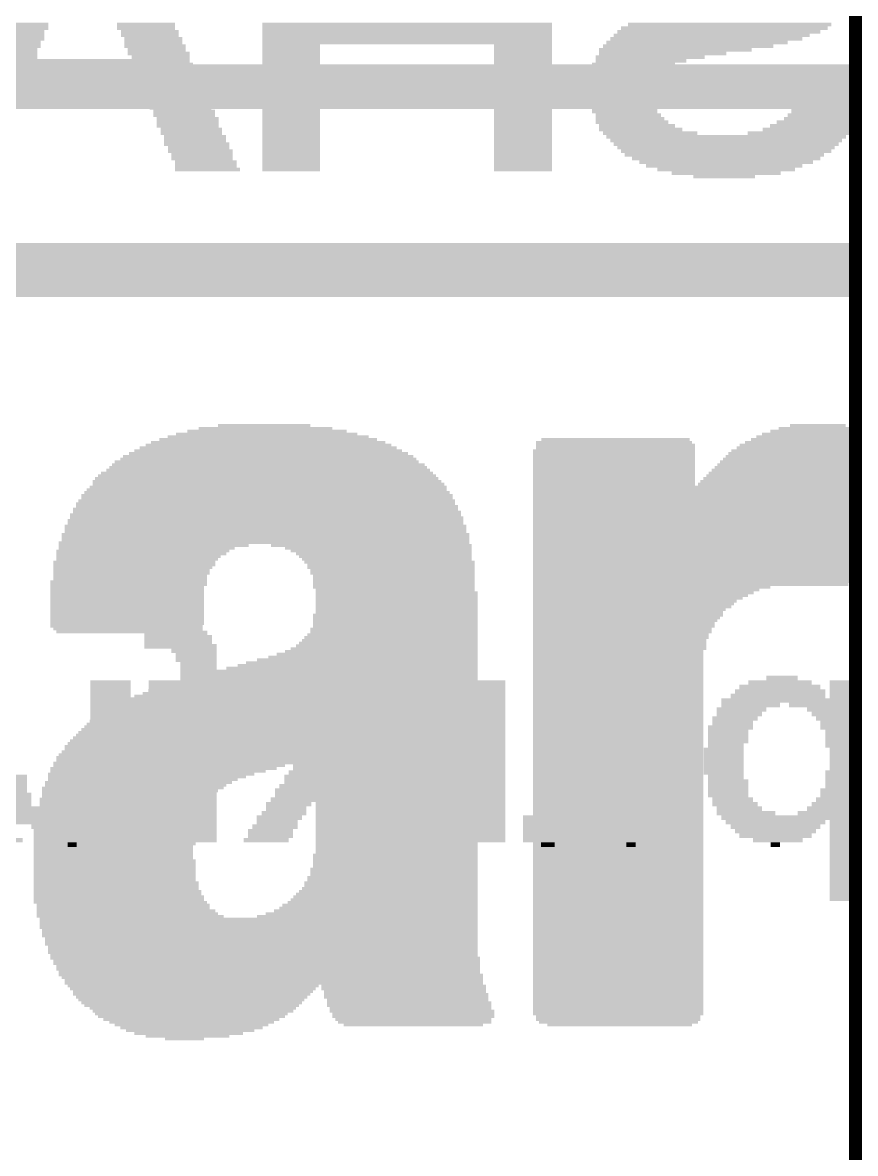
# Model space of a CAD drawing. Extents: x -0.75 to 3.47, y -1.8 to 2.11.
# Drawn here: x 1.8757 to 2.0453, y 1.2052 to 1.4356 of the extents above; entities that cross this region are included whole.
import ezdxf

# ---------------------------------------------------------------- set-up
doc = ezdxf.new("R2010")
doc.units = 0
doc.header["$MEASUREMENT"] = 0
doc.layers.get('0').update_dxf_attribs({"linetype": 'CONTINUOUS'})
for name, color, linetype in [('1', 22, 'CONTINUOUS'), ('21', 32, 'CONTINUOUS'), ('22', 2, 'CONTINUOUS')]:
    doc.layers.add(name, color=color, linetype=linetype)

# ---------------------------------------------------------------- blocks, each defined once
blk = doc.blocks.new('RECT')
blk.add_solid([(-0.5, -0.5), (0.5, -0.5), (-0.5, 0.5), (0.5, 0.5)])

msp = doc.modelspace()

# ---------------------------------------------------------------- linework, layer by layer
at = {"layer": '1', "const_width": 0.012}
msp.add_lwpolyline([(2.05, 0.73), (2.05, 1.6)], dxfattribs=at)

# ---------------------------------------------------------------- block references
at = {"layer": '21'}
for p, xscale, yscale in [((1.749006, 1.426261), 0.9011, 0.00057), ((1.748756, 1.426831), 0.8994, 0.00057), ((1.748756, 1.424561), 0.904, 0.00057), ((1.749006, 1.423991), 0.9045, 0.00057), ((1.748756, 1.425691), 0.9028, 0.00057), ((1.749056, 1.425126), 0.9034, 0.00056), ((1.748706, 1.423421), 0.9051, 0.00057), ((1.748706, 1.422851), 0.9051, 0.00057), ((1.748706, 1.422286), 0.9051, 0.00056), ((1.748706, 1.421721), 0.9051, 0.00057), ((1.748706, 1.421151), 0.9051, 0.00057), ((1.748706, 1.420581), 0.9051, 0.00057), ((1.748706, 1.420011), 0.9051, 0.00057), ((1.748706, 1.419441), 0.9051, 0.00057), ((1.748706, 1.418876), 0.9051, 0.00056), ((1.748706, 1.418311), 0.9051, 0.00057), ((1.925456, 1.352401), 0.0324, 0.00057), ((1.925156, 1.352971), 0.0272, 0.00057), ((1.924856, 1.353536), 0.0188, 0.00056), ((2.036506, 1.352401), 0.0171, 0.00057), ((2.037056, 1.352971), 0.0148, 0.00057), ((2.037656, 1.353536), 0.0114, 0.00056), ((1.925706, 1.350126), 0.0477, 0.00056), ((1.925706, 1.350691), 0.0443, 0.00057), ((1.925706, 1.351261), 0.0409, 0.00057), ((1.925406, 1.351831), 0.0369, 0.00057), ((1.996156, 1.350126), 0.0318, 0.00056), ((1.996456, 1.350691), 0.0302, 0.00057), ((2.033956, 1.350126), 0.0222, 0.00056), ((2.034556, 1.350691), 0.021, 0.00057), ((2.035106, 1.351261), 0.0199, 0.00057), ((2.035656, 1.351831), 0.0188, 0.00057), ((1.925756, 1.347851), 0.0568, 0.00057), ((1.925706, 1.348421), 0.0545, 0.00057), ((1.925706, 1.348991), 0.0523, 0.00057), ((1.925756, 1.349561), 0.05, 0.00057), ((1.996156, 1.348421), 0.033, 0.00057), ((1.996156, 1.347851), 0.033, 0.00057), ((1.996456, 1.349561), 0.0324, 0.00057), ((1.996456, 1.348991), 0.0324, 0.00057), ((2.032256, 1.347851), 0.0256, 0.00057), ((2.032556, 1.348421), 0.025, 0.00057), ((2.033106, 1.348991), 0.0239, 0.00057), ((2.033406, 1.349561), 0.0233, 0.00057), ((1.925706, 1.345581), 0.0637, 0.00057), ((1.925406, 1.346151), 0.0619, 0.00057), ((1.925706, 1.346721), 0.0603, 0.00057), ((1.925706, 1.347286), 0.0591, 0.00056), ((1.996156, 1.347286), 0.033, 0.00056), ((1.996156, 1.346721), 0.033, 0.00057), ((1.996156, 1.346151), 0.033, 0.00057), ((1.996156, 1.345581), 0.033, 0.00057), ((2.031106, 1.345581), 0.0279, 0.00057), ((2.031406, 1.346151), 0.0273, 0.00057), ((2.031706, 1.346721), 0.0267, 0.00057), ((2.031956, 1.347286), 0.0262, 0.00056), ((1.925456, 1.343311), 0.0688, 0.00057), ((1.925456, 1.343876), 0.0676, 0.00056), ((1.925706, 1.344441), 0.0659, 0.00057), ((1.925706, 1.345011), 0.0647, 0.00057), ((1.996156, 1.345011), 0.033, 0.00057), ((1.996156, 1.344441), 0.033, 0.00057), ((1.996156, 1.343876), 0.033, 0.00056), ((1.996156, 1.343311), 0.033, 0.00057), ((2.030006, 1.343311), 0.0301, 0.00057), ((2.030256, 1.343876), 0.0296, 0.00056), ((2.030556, 1.344441), 0.029, 0.00057), ((2.030856, 1.345011), 0.0284, 0.00057), ((1.925706, 1.341036), 0.0727, 0.00056), ((1.925456, 1.342171), 0.071, 0.00057), ((1.925756, 1.341601), 0.0716, 0.00057), ((1.925406, 1.342741), 0.0699, 0.00057), ((1.996156, 1.342741), 0.033, 0.00057), ((1.996156, 1.342171), 0.033, 0.00057), ((1.996156, 1.341601), 0.033, 0.00057), ((2.012356, 1.341036), 0.0654, 0.00056), ((2.029156, 1.341601), 0.0318, 0.00057), ((2.029406, 1.342171), 0.0313, 0.00057), ((2.029706, 1.342741), 0.0307, 0.00057), ((1.925456, 1.339331), 0.0756, 0.00057), ((1.925456, 1.338761), 0.0756, 0.00057), ((1.925456, 1.339901), 0.0744, 0.00057), ((1.925406, 1.340471), 0.0733, 0.00057), ((2.012356, 1.340471), 0.0654, 0.00057), ((2.012356, 1.339901), 0.0654, 0.00057), ((2.012356, 1.339331), 0.0654, 0.00057), ((2.012356, 1.338761), 0.0654, 0.00057), ((1.925156, 1.336491), 0.0784, 0.00057), ((1.925156, 1.337631), 0.0772, 0.00057), ((1.925456, 1.337061), 0.0778, 0.00057), ((1.925406, 1.338196), 0.0767, 0.00056), ((2.012356, 1.338196), 0.0654, 0.00056), ((2.012356, 1.337631), 0.0654, 0.00057), ((2.012356, 1.337061), 0.0654, 0.00057), ((2.012356, 1.336491), 0.0654, 0.00057), ((1.925156, 1.334221), 0.0806, 0.00057), ((1.925156, 1.335351), 0.0796, 0.00057), ((1.925406, 1.334786), 0.0801, 0.00056), ((1.925456, 1.335921), 0.079, 0.00057), ((2.012356, 1.335921), 0.0654, 0.00057), ((2.012356, 1.335351), 0.0654, 0.00057), ((2.012356, 1.334786), 0.0654, 0.00056), ((2.012356, 1.334221), 0.0654, 0.00057), ((1.925156, 1.331376), 0.083, 0.00056), ((1.925156, 1.333081), 0.0818, 0.00057), ((1.925156, 1.332511), 0.0818, 0.00057), ((1.925156, 1.331941), 0.0818, 0.00057), ((1.925156, 1.333651), 0.0806, 0.00057), ((2.012356, 1.333651), 0.0654, 0.00057), ((2.012356, 1.333081), 0.0654, 0.00057), ((2.012356, 1.332511), 0.0654, 0.00057), ((2.012356, 1.331941), 0.0654, 0.00057), ((2.012356, 1.331376), 0.0654, 0.00056), ((1.924856, 1.329671), 0.0836, 0.00057), ((1.902406, 1.329101), 0.0387, 0.00057), ((1.925156, 1.330811), 0.083, 0.00057), ((1.925156, 1.330241), 0.083, 0.00057), ((1.946706, 1.329101), 0.0409, 0.00057), ((2.012356, 1.330811), 0.0654, 0.00057), ((2.012356, 1.330241), 0.0654, 0.00057), ((2.012356, 1.329671), 0.0654, 0.00057), ((2.012356, 1.329101), 0.0654, 0.00057), ((1.900156, 1.327971), 0.0352, 0.00057), ((1.899856, 1.327401), 0.0346, 0.00057), ((1.899306, 1.326831), 0.0335, 0.00057), ((1.900956, 1.328536), 0.0358, 0.00056), ((1.948156, 1.328536), 0.038, 0.00056), ((1.948706, 1.327971), 0.0369, 0.00057), ((1.949256, 1.327401), 0.0358, 0.00057), ((1.949556, 1.326831), 0.0352, 0.00057), ((2.012356, 1.328536), 0.0654, 0.00056), ((2.012356, 1.327971), 0.0654, 0.00057), ((2.012356, 1.327401), 0.0654, 0.00057), ((2.012356, 1.326831), 0.0654, 0.00057), ((1.898456, 1.325691), 0.033, 0.00057), ((1.898456, 1.325126), 0.033, 0.00056), ((1.898156, 1.324561), 0.0324, 0.00057), ((1.899006, 1.326261), 0.0329, 0.00057), ((1.949856, 1.326261), 0.0346, 0.00057), ((1.950406, 1.325691), 0.0347, 0.00057), ((1.950706, 1.325126), 0.0341, 0.00056), ((1.950706, 1.324561), 0.0341, 0.00057), ((2.012356, 1.326261), 0.0654, 0.00057), ((2.012356, 1.325691), 0.0654, 0.00057), ((2.012356, 1.325126), 0.0654, 0.00056), ((2.012356, 1.324561), 0.0654, 0.00057), ((1.897856, 1.323991), 0.0318, 0.00057), ((1.897856, 1.323421), 0.0318, 0.00057), ((1.897606, 1.322851), 0.0313, 0.00057), ((1.897606, 1.322286), 0.0313, 0.00056), ((1.951006, 1.323991), 0.0335, 0.00057), ((1.951006, 1.323421), 0.0335, 0.00057), ((1.951306, 1.322851), 0.0329, 0.00057), ((1.951306, 1.322286), 0.0329, 0.00056), ((2.012356, 1.323991), 0.0654, 0.00057), ((2.012356, 1.323421), 0.0654, 0.00057), ((2.012356, 1.322851), 0.0654, 0.00057), ((2.012356, 1.322286), 0.0654, 0.00056), ((1.897306, 1.321721), 0.0319, 0.00057), ((1.897306, 1.321151), 0.0319, 0.00057), ((1.897006, 1.320581), 0.0313, 0.00057), ((1.897006, 1.320011), 0.0313, 0.00057), ((1.951306, 1.321721), 0.0329, 0.00057), ((1.951306, 1.321151), 0.0329, 0.00057), ((1.951306, 1.320581), 0.0329, 0.00057), ((1.951556, 1.320011), 0.0324, 0.00057), ((2.012056, 1.321721), 0.0648, 0.00057), ((2.011756, 1.321151), 0.0642, 0.00057), ((2.003806, 1.320581), 0.0483, 0.00057), ((2.002706, 1.320011), 0.0461, 0.00057), ((1.897006, 1.319441), 0.0313, 0.00057), ((1.897006, 1.318876), 0.0313, 0.00056), ((1.897006, 1.318311), 0.0313, 0.00057), ((1.897006, 1.317741), 0.0313, 0.00057), ((1.951856, 1.319441), 0.033, 0.00057), ((1.951856, 1.318876), 0.033, 0.00056), ((1.951856, 1.318311), 0.033, 0.00057), ((1.951856, 1.317741), 0.033, 0.00057), ((2.002106, 1.319441), 0.0449, 0.00057), ((2.001556, 1.318876), 0.0438, 0.00056), ((2.001006, 1.318311), 0.0427, 0.00057), ((2.000406, 1.317741), 0.0415, 0.00057), ((1.897006, 1.317171), 0.0313, 0.00057), ((1.897006, 1.316601), 0.0313, 0.00057), ((1.897006, 1.316036), 0.0313, 0.00056), ((1.897006, 1.315471), 0.0313, 0.00057), ((1.951856, 1.317171), 0.033, 0.00057), ((1.951856, 1.316601), 0.033, 0.00057), ((1.951856, 1.316036), 0.033, 0.00056), ((1.951856, 1.315471), 0.033, 0.00057), ((2.000106, 1.317171), 0.0409, 0.00057), ((1.999856, 1.316601), 0.0404, 0.00057), ((1.999256, 1.316036), 0.0392, 0.00056), ((1.999006, 1.315471), 0.0387, 0.00057), ((1.897006, 1.314901), 0.0313, 0.00057), ((1.897006, 1.314331), 0.0313, 0.00057), ((1.897006, 1.313761), 0.0313, 0.00057), ((1.897006, 1.313191), 0.0313, 0.00057), ((1.951606, 1.314901), 0.0335, 0.00057), ((1.951606, 1.314331), 0.0335, 0.00057), ((1.951606, 1.313761), 0.0335, 0.00057), ((1.951606, 1.313191), 0.0335, 0.00057), ((1.999006, 1.314901), 0.0387, 0.00057), ((1.998706, 1.314331), 0.0381, 0.00057), ((1.998406, 1.313761), 0.0375, 0.00057), ((1.998156, 1.313191), 0.037, 0.00057), ((1.896706, 1.312626), 0.0307, 0.00056), ((1.897006, 1.312061), 0.0301, 0.00057), ((1.897056, 1.311491), 0.029, 0.00057), ((1.951006, 1.310921), 0.0347, 0.00057), ((1.951306, 1.312061), 0.0341, 0.00057), ((1.951306, 1.311491), 0.0341, 0.00057), ((1.951606, 1.312626), 0.0335, 0.00056), ((1.998156, 1.312626), 0.037, 0.00056), ((1.997856, 1.312061), 0.0364, 0.00057), ((1.997856, 1.311491), 0.0364, 0.00057), ((1.997556, 1.310921), 0.0358, 0.00057), ((1.949856, 1.308651), 0.037, 0.00057), ((1.950156, 1.309221), 0.0364, 0.00057), ((1.950456, 1.309786), 0.0358, 0.00056), ((1.950706, 1.310351), 0.0353, 0.00057), ((1.997556, 1.310351), 0.0358, 0.00057), ((1.997306, 1.309786), 0.0353, 0.00056), ((1.997306, 1.309221), 0.0353, 0.00057), ((1.997306, 1.308651), 0.0353, 0.00057), ((1.947056, 1.306376), 0.0426, 0.00056), ((1.947906, 1.306941), 0.0409, 0.00057), ((1.948756, 1.307511), 0.0392, 0.00057), ((1.949306, 1.308081), 0.0381, 0.00057), ((1.997306, 1.308081), 0.0353, 0.00057), ((1.997006, 1.307511), 0.0347, 0.00057), ((1.997006, 1.306941), 0.0347, 0.00057), ((1.997006, 1.306376), 0.0347, 0.00056), ((1.942756, 1.304101), 0.0512, 0.00057), ((1.943906, 1.304671), 0.0489, 0.00057), ((1.944756, 1.305241), 0.0472, 0.00057), ((1.945906, 1.305811), 0.0449, 0.00057), ((1.997006, 1.305811), 0.0347, 0.00057), ((1.997006, 1.305241), 0.0347, 0.00057), ((1.997006, 1.304671), 0.0347, 0.00057), ((1.997006, 1.304101), 0.0347, 0.00057), ((1.938506, 1.301831), 0.0597, 0.00057), ((1.939656, 1.302401), 0.0574, 0.00057), ((1.940806, 1.302971), 0.0551, 0.00057), ((1.941656, 1.303536), 0.0534, 0.00056), ((1.997006, 1.303536), 0.0347, 0.00056), ((1.997006, 1.302971), 0.0347, 0.00057), ((1.997006, 1.302401), 0.0347, 0.00057), ((1.997006, 1.301831), 0.0347, 0.00057), ((1.934806, 1.299561), 0.0671, 0.00057), ((1.935656, 1.300126), 0.0654, 0.00056), ((1.936506, 1.300691), 0.0637, 0.00057), ((1.937656, 1.301261), 0.0614, 0.00057), ((1.997006, 1.301261), 0.0347, 0.00057), ((1.997006, 1.300691), 0.0347, 0.00057), ((1.997006, 1.300126), 0.0347, 0.00056), ((1.997006, 1.299561), 0.0347, 0.00057), ((1.932256, 1.297286), 0.0722, 0.00056), ((1.932856, 1.297851), 0.071, 0.00057), ((1.933406, 1.298421), 0.0699, 0.00057), ((1.934256, 1.298991), 0.0682, 0.00057), ((1.997006, 1.298991), 0.0347, 0.00057), ((1.997006, 1.298421), 0.0347, 0.00057), ((1.997006, 1.297851), 0.0347, 0.00057), ((1.997006, 1.297286), 0.0347, 0.00056), ((1.930256, 1.295011), 0.0762, 0.00057), ((1.930556, 1.295581), 0.0756, 0.00057), ((1.931106, 1.296151), 0.0745, 0.00057), ((1.931706, 1.296721), 0.0733, 0.00057), ((1.997006, 1.296721), 0.0347, 0.00057), ((1.997006, 1.296151), 0.0347, 0.00057), ((1.997006, 1.295581), 0.0347, 0.00057), ((1.997006, 1.295011), 0.0347, 0.00057), ((1.928556, 1.292741), 0.0796, 0.00057), ((1.928856, 1.293311), 0.079, 0.00057), ((1.929406, 1.293876), 0.0779, 0.00056), ((1.929706, 1.294441), 0.0773, 0.00057), ((1.997006, 1.294441), 0.0347, 0.00057), ((1.997006, 1.293876), 0.0347, 0.00056), ((1.997006, 1.293311), 0.0347, 0.00057), ((1.997006, 1.292741), 0.0347, 0.00057), ((1.927156, 1.289901), 0.0824, 0.00057), ((1.927456, 1.290471), 0.0818, 0.00057), ((1.927706, 1.291036), 0.0813, 0.00056), ((1.928006, 1.291601), 0.0807, 0.00057), ((1.928306, 1.292171), 0.0801, 0.00057), ((1.997006, 1.292171), 0.0347, 0.00057), ((1.997006, 1.291601), 0.0347, 0.00057), ((1.997006, 1.291036), 0.0347, 0.00056), ((1.997006, 1.290471), 0.0347, 0.00057), ((1.997006, 1.289901), 0.0347, 0.00057), ((1.926306, 1.288191), 0.0841, 0.00057), ((1.926306, 1.287626), 0.0841, 0.00056), ((1.926606, 1.288761), 0.0835, 0.00057), ((1.926856, 1.289331), 0.083, 0.00057), ((1.997006, 1.289331), 0.0347, 0.00057), ((1.997006, 1.288761), 0.0347, 0.00057), ((1.997006, 1.288191), 0.0347, 0.00057), ((1.997006, 1.287626), 0.0347, 0.00056), ((1.908106, 1.285921), 0.0511, 0.00057), ((1.907256, 1.285351), 0.0494, 0.00057), ((1.908956, 1.286491), 0.0518, 0.00057), ((1.926006, 1.287061), 0.0847, 0.00057), ((1.951856, 1.286491), 0.033, 0.00057), ((1.951856, 1.285921), 0.033, 0.00057), ((1.951856, 1.285351), 0.033, 0.00057), ((1.997006, 1.287061), 0.0347, 0.00057), ((1.997006, 1.286491), 0.0347, 0.00057), ((1.997006, 1.285921), 0.0347, 0.00057), ((1.997006, 1.285351), 0.0347, 0.00057), ((1.904406, 1.283651), 0.0461, 0.00057), ((1.903256, 1.283081), 0.0438, 0.00057), ((1.906406, 1.284786), 0.0489, 0.00056), ((1.905556, 1.284221), 0.0472, 0.00057), ((1.951856, 1.284786), 0.033, 0.00056), ((1.951856, 1.284221), 0.033, 0.00057), ((1.951856, 1.283651), 0.033, 0.00057), ((1.951856, 1.283081), 0.033, 0.00057), ((1.997006, 1.284786), 0.0347, 0.00056), ((1.997006, 1.284221), 0.0347, 0.00057), ((1.997006, 1.283651), 0.0347, 0.00057), ((1.997006, 1.283081), 0.0347, 0.00057), ((1.899306, 1.280811), 0.0381, 0.00057), ((1.901856, 1.282511), 0.042, 0.00057), ((1.901006, 1.281941), 0.0403, 0.00057), ((1.900156, 1.281376), 0.0386, 0.00056), ((1.951856, 1.282511), 0.033, 0.00057), ((1.951856, 1.281941), 0.033, 0.00057), ((1.951856, 1.281376), 0.033, 0.00056), ((1.951856, 1.280811), 0.033, 0.00057), ((1.997006, 1.282511), 0.0347, 0.00057), ((1.997006, 1.281941), 0.0347, 0.00057), ((1.997006, 1.281376), 0.0347, 0.00056), ((1.997006, 1.280811), 0.0347, 0.00057), ((1.898156, 1.279671), 0.037, 0.00057), ((1.897556, 1.279101), 0.0358, 0.00057), ((1.897306, 1.278536), 0.0353, 0.00056), ((1.898706, 1.280241), 0.0369, 0.00057), ((1.951856, 1.280241), 0.033, 0.00057), ((1.951856, 1.279671), 0.033, 0.00057), ((1.951856, 1.279101), 0.033, 0.00057), ((1.951856, 1.278536), 0.033, 0.00056), ((1.997006, 1.280241), 0.0347, 0.00057), ((1.997006, 1.279671), 0.0347, 0.00057), ((1.997006, 1.279101), 0.0347, 0.00057), ((1.997006, 1.278536), 0.0347, 0.00056), ((1.896456, 1.277401), 0.0346, 0.00057), ((1.896206, 1.276831), 0.0341, 0.00057), ((1.896206, 1.276261), 0.0341, 0.00057), ((1.897006, 1.277971), 0.0347, 0.00057), ((1.951856, 1.277971), 0.033, 0.00057), ((1.951856, 1.277401), 0.033, 0.00057), ((1.951856, 1.276831), 0.033, 0.00057), ((1.951856, 1.276261), 0.033, 0.00057), ((1.997006, 1.277971), 0.0347, 0.00057), ((1.997006, 1.277401), 0.0347, 0.00057), ((1.997006, 1.276831), 0.0347, 0.00057), ((1.997006, 1.276261), 0.0347, 0.00057), ((1.895306, 1.275131), 0.0335, 0.00057), ((1.895306, 1.274561), 0.0335, 0.00057), ((1.895056, 1.273991), 0.033, 0.00057), ((1.895906, 1.275696), 0.0335, 0.00056), ((1.951856, 1.275696), 0.033, 0.00056), ((1.951856, 1.275131), 0.033, 0.00057), ((1.951856, 1.274561), 0.033, 0.00057), ((1.951856, 1.273991), 0.033, 0.00057), ((1.997006, 1.275696), 0.0347, 0.00056), ((1.997006, 1.275131), 0.0347, 0.00057), ((1.997006, 1.274561), 0.0347, 0.00057), ((1.997006, 1.273991), 0.0347, 0.00057), ((1.894456, 1.272286), 0.033, 0.00056), ((1.894456, 1.271721), 0.033, 0.00057), ((1.895056, 1.273421), 0.033, 0.00057), ((1.895056, 1.272851), 0.033, 0.00057), ((1.951856, 1.273421), 0.033, 0.00057), ((1.951856, 1.272851), 0.033, 0.00057), ((1.951856, 1.272286), 0.033, 0.00056), ((1.951856, 1.271721), 0.033, 0.00057), ((1.997006, 1.273421), 0.0347, 0.00057), ((1.997006, 1.272851), 0.0347, 0.00057), ((1.997006, 1.272286), 0.0347, 0.00056), ((1.997006, 1.271721), 0.0347, 0.00057), ((1.894456, 1.271151), 0.033, 0.00057), ((1.894456, 1.270581), 0.033, 0.00057), ((1.894456, 1.270011), 0.033, 0.00057), ((1.894456, 1.269441), 0.033, 0.00057), ((1.951856, 1.271151), 0.033, 0.00057), ((1.951856, 1.270581), 0.033, 0.00057), ((1.951856, 1.270011), 0.033, 0.00057), ((1.951856, 1.269441), 0.033, 0.00057), ((1.997006, 1.271151), 0.0347, 0.00057), ((1.997006, 1.270581), 0.0347, 0.00057), ((1.997006, 1.270011), 0.0347, 0.00057), ((1.997006, 1.269441), 0.0347, 0.00057), ((1.894456, 1.268876), 0.033, 0.00056), ((1.894456, 1.268311), 0.033, 0.00057), ((1.894156, 1.267741), 0.0324, 0.00057), ((1.894156, 1.267171), 0.0324, 0.00057), ((1.951856, 1.268876), 0.033, 0.00056), ((1.951856, 1.268311), 0.033, 0.00057), ((1.951856, 1.267741), 0.033, 0.00057), ((1.951856, 1.267171), 0.033, 0.00057), ((1.997006, 1.268876), 0.0347, 0.00056), ((1.997006, 1.268311), 0.0347, 0.00057), ((1.997006, 1.267741), 0.0347, 0.00057), ((1.997006, 1.267171), 0.0347, 0.00057), ((1.894156, 1.266601), 0.0324, 0.00057), ((1.894156, 1.266036), 0.0324, 0.00056), ((1.894156, 1.265471), 0.0324, 0.00057), ((1.894456, 1.264901), 0.033, 0.00057), ((1.951606, 1.266036), 0.0335, 0.00056), ((1.951606, 1.265471), 0.0335, 0.00057), ((1.951606, 1.264901), 0.0335, 0.00057), ((1.951856, 1.266601), 0.033, 0.00057), ((1.997006, 1.266601), 0.0347, 0.00057), ((1.997006, 1.266036), 0.0347, 0.00056), ((1.997006, 1.265471), 0.0347, 0.00057), ((1.997006, 1.264901), 0.0347, 0.00057), ((1.894456, 1.264331), 0.033, 0.00057), ((1.894456, 1.263761), 0.033, 0.00057), ((1.894456, 1.263191), 0.033, 0.00057), ((1.894456, 1.262626), 0.033, 0.00056), ((1.951306, 1.263191), 0.0341, 0.00057), ((1.951306, 1.262626), 0.0341, 0.00056), ((1.951606, 1.264331), 0.0335, 0.00057), ((1.951606, 1.263761), 0.0335, 0.00057), ((1.997006, 1.264331), 0.0347, 0.00057), ((1.997006, 1.263761), 0.0347, 0.00057), ((1.997006, 1.263191), 0.0347, 0.00057), ((1.997006, 1.262626), 0.0347, 0.00056), ((1.894456, 1.262061), 0.033, 0.00057), ((1.894456, 1.261491), 0.033, 0.00057), ((1.894456, 1.260921), 0.033, 0.00057), ((1.894756, 1.260351), 0.0336, 0.00057), ((1.950706, 1.260351), 0.0353, 0.00057), ((1.951006, 1.261491), 0.0347, 0.00057), ((1.951006, 1.260921), 0.0347, 0.00057), ((1.951306, 1.262061), 0.0341, 0.00057), ((1.997006, 1.262061), 0.0347, 0.00057), ((1.997006, 1.261491), 0.0347, 0.00057), ((1.997006, 1.260921), 0.0347, 0.00057), ((1.997006, 1.260351), 0.0347, 0.00057), ((1.894756, 1.259786), 0.0336, 0.00056), ((1.894756, 1.259221), 0.0336, 0.00057), ((1.895006, 1.258651), 0.0341, 0.00057), ((1.895006, 1.258081), 0.0341, 0.00057), ((1.949856, 1.258081), 0.037, 0.00057), ((1.950156, 1.258651), 0.0364, 0.00057), ((1.950456, 1.259221), 0.0358, 0.00057), ((1.950706, 1.259786), 0.0353, 0.00056), ((1.997006, 1.259786), 0.0347, 0.00056), ((1.997006, 1.259221), 0.0347, 0.00057), ((1.997006, 1.258651), 0.0347, 0.00057), ((1.997006, 1.258081), 0.0347, 0.00057), ((1.895306, 1.257511), 0.0347, 0.00057), ((1.895306, 1.256941), 0.0347, 0.00057), ((1.895606, 1.256376), 0.0353, 0.00056), ((1.896156, 1.255811), 0.0352, 0.00057), ((1.948456, 1.255811), 0.0398, 0.00057), ((1.949006, 1.256376), 0.0387, 0.00056), ((1.949306, 1.256941), 0.0381, 0.00057), ((1.949606, 1.257511), 0.0375, 0.00057), ((1.997006, 1.257511), 0.0347, 0.00057), ((1.997006, 1.256941), 0.0347, 0.00057), ((1.997006, 1.256376), 0.0347, 0.00056), ((1.997006, 1.255811), 0.0347, 0.00057), ((1.896156, 1.255241), 0.0352, 0.00057), ((1.896756, 1.254671), 0.0364, 0.00057), ((1.897006, 1.254101), 0.0369, 0.00057), ((1.897606, 1.253536), 0.0381, 0.00056), ((1.945906, 1.253536), 0.0449, 0.00056), ((1.946756, 1.254101), 0.0432, 0.00057), ((1.947606, 1.254671), 0.0415, 0.00057), ((1.948156, 1.255241), 0.0404, 0.00057), ((1.997006, 1.255241), 0.0347, 0.00057), ((1.997006, 1.254671), 0.0347, 0.00057), ((1.997006, 1.254101), 0.0347, 0.00057), ((1.997006, 1.253536), 0.0347, 0.00056), ((1.923756, 1.252971), 0.0892, 0.00057), ((1.923756, 1.252401), 0.0892, 0.00057), ((1.923756, 1.251831), 0.0892, 0.00057), ((1.923756, 1.251261), 0.0892, 0.00057), ((1.997006, 1.252971), 0.0347, 0.00057), ((1.997006, 1.252401), 0.0347, 0.00057), ((1.997006, 1.251831), 0.0347, 0.00057), ((1.997006, 1.251261), 0.0347, 0.00057), ((1.924006, 1.250696), 0.0887, 0.00056), ((1.924006, 1.250131), 0.0887, 0.00057), ((1.924006, 1.249561), 0.0887, 0.00057), ((1.924306, 1.248991), 0.0881, 0.00057), ((1.924306, 1.248421), 0.0881, 0.00057), ((1.997006, 1.250696), 0.0347, 0.00056), ((1.997006, 1.250131), 0.0347, 0.00057), ((1.997006, 1.249561), 0.0347, 0.00057), ((1.997006, 1.248991), 0.0347, 0.00057), ((1.997006, 1.248421), 0.0347, 0.00057), ((1.924306, 1.247851), 0.0881, 0.00057), ((1.924606, 1.247286), 0.0875, 0.00056), ((1.924606, 1.246721), 0.0875, 0.00057), ((1.924606, 1.246151), 0.0875, 0.00057), ((1.997006, 1.247851), 0.0347, 0.00057), ((1.997006, 1.247286), 0.0347, 0.00056), ((1.997006, 1.246721), 0.0347, 0.00057), ((1.997006, 1.246151), 0.0347, 0.00057), ((1.924856, 1.245581), 0.087, 0.00057), ((1.925106, 1.245011), 0.0875, 0.00057), ((1.925406, 1.244441), 0.0869, 0.00057), ((1.925406, 1.243876), 0.0869, 0.00056), ((1.997006, 1.245581), 0.0347, 0.00057), ((1.997006, 1.245011), 0.0347, 0.00057), ((1.997006, 1.244441), 0.0347, 0.00057), ((1.997006, 1.243876), 0.0347, 0.00056), ((1.925706, 1.243311), 0.0863, 0.00057), ((1.925706, 1.242741), 0.0863, 0.00057), ((1.925956, 1.242171), 0.0858, 0.00057), ((1.926256, 1.241601), 0.0864, 0.00057), ((1.997006, 1.243311), 0.0347, 0.00057), ((1.997006, 1.242741), 0.0347, 0.00057), ((1.997006, 1.242171), 0.0347, 0.00057), ((1.997006, 1.241601), 0.0347, 0.00057), ((1.926556, 1.241036), 0.0858, 0.00056), ((1.926856, 1.240471), 0.0852, 0.00057), ((1.926856, 1.239901), 0.0852, 0.00057), ((1.910406, 1.239331), 0.0511, 0.00057), ((1.953306, 1.239331), 0.0335, 0.00057), ((1.997006, 1.241036), 0.0347, 0.00056), ((1.997006, 1.240471), 0.0347, 0.00057), ((1.997006, 1.239901), 0.0347, 0.00057), ((1.997006, 1.239331), 0.0347, 0.00057), ((1.910356, 1.238761), 0.05, 0.00057), ((1.910406, 1.238191), 0.0489, 0.00057), ((1.910106, 1.237626), 0.0483, 0.00056), ((1.910106, 1.237061), 0.0471, 0.00057), ((1.953306, 1.238761), 0.0335, 0.00057), ((1.953556, 1.238191), 0.033, 0.00057), ((1.953806, 1.237626), 0.0335, 0.00056), ((1.953806, 1.237061), 0.0335, 0.00057), ((1.997006, 1.238761), 0.0347, 0.00057), ((1.997006, 1.238191), 0.0347, 0.00057), ((1.997006, 1.237626), 0.0347, 0.00056), ((1.997006, 1.237061), 0.0347, 0.00057), ((1.910056, 1.236491), 0.046, 0.00057), ((1.910106, 1.235921), 0.0449, 0.00057), ((1.910106, 1.235351), 0.0437, 0.00057), ((1.910356, 1.234786), 0.042, 0.00056), ((1.954106, 1.236491), 0.0329, 0.00057), ((1.954406, 1.235921), 0.0335, 0.00057), ((1.954406, 1.235351), 0.0335, 0.00057), ((1.954706, 1.234786), 0.0329, 0.00056), ((1.997006, 1.236491), 0.0347, 0.00057), ((1.997006, 1.235921), 0.0347, 0.00057), ((1.997006, 1.235351), 0.0347, 0.00057), ((1.997006, 1.234786), 0.0347, 0.00056), ((1.910406, 1.234221), 0.0409, 0.00057), ((1.910056, 1.233651), 0.0392, 0.00057), ((1.910106, 1.233081), 0.0381, 0.00057), ((1.910056, 1.232511), 0.0358, 0.00057), ((1.955006, 1.234221), 0.0335, 0.00057), ((1.955256, 1.233651), 0.033, 0.00057), ((1.955256, 1.233081), 0.033, 0.00057), ((1.955256, 1.232511), 0.0318, 0.00057), ((1.997006, 1.234221), 0.0347, 0.00057), ((1.997006, 1.233651), 0.0347, 0.00057), ((1.997006, 1.233081), 0.0335, 0.00057), ((1.997006, 1.232511), 0.0335, 0.00057), ((1.910106, 1.231941), 0.0335, 0.00057), ((1.910106, 1.231376), 0.0313, 0.00056), ((1.910056, 1.230811), 0.029, 0.00057), ((1.909806, 1.230241), 0.0261, 0.00057), ((1.955556, 1.231941), 0.0312, 0.00057), ((1.955256, 1.231376), 0.0284, 0.00056), ((1.997056, 1.231941), 0.0324, 0.00057), ((1.997306, 1.231376), 0.0295, 0.00056), ((1.909506, 1.229671), 0.0221, 0.00057), ((1.909256, 1.229101), 0.017, 0.00057), ((1.908656, 1.228536), 0.008, 0.00056)]:
    msp.add_blockref('RECT', p, dxfattribs=dict(at, xscale=xscale, yscale=yscale))
at = {"layer": '22', "rotation": 180}
for p, xscale, yscale in [((1.87499, 1.435258), 0.0118, 0.00074), ((1.90079, 1.435258), 0.0118, 0.00074), ((1.95399, 1.435258), 0.059, 0.00074), ((2.01969, 1.435258), 0.0414, 0.00074), ((1.87384, 1.433038), 0.0125, 0.00074), ((1.87459, 1.434518), 0.0126, 0.00074), ((1.87419, 1.433778), 0.0118, 0.00074), ((1.90079, 1.434518), 0.0118, 0.00074), ((1.90159, 1.433778), 0.0118, 0.00074), ((1.90159, 1.433038), 0.0118, 0.00074), ((1.95399, 1.434518), 0.059, 0.00074), ((1.95399, 1.433778), 0.059, 0.00074), ((1.95399, 1.433038), 0.059, 0.00074), ((2.01604, 1.433038), 0.0399, 0.00074), ((2.01749, 1.433778), 0.0414, 0.00074), ((2.01864, 1.434518), 0.0421, 0.00074), ((1.87309, 1.431563), 0.0126, 0.00073), ((1.87309, 1.430828), 0.0126, 0.00074), ((1.87384, 1.432298), 0.0125, 0.00074), ((1.90229, 1.432298), 0.0118, 0.00074), ((1.90229, 1.431563), 0.0118, 0.00073), ((1.90264, 1.430828), 0.0125, 0.00074), ((1.95399, 1.432298), 0.059, 0.00074), ((1.95399, 1.431563), 0.059, 0.00073), ((1.93039, 1.430828), 0.0118, 0.00074), ((1.97759, 1.430828), 0.0118, 0.00074), ((2.01124, 1.430828), 0.0347, 0.00074), ((2.01304, 1.431563), 0.0369, 0.00073), ((2.01494, 1.432298), 0.0391, 0.00074), ((1.87239, 1.430088), 0.0126, 0.00074), ((1.87239, 1.429348), 0.0126, 0.00074), ((1.87239, 1.428608), 0.0126, 0.00074), ((1.90299, 1.430088), 0.0118, 0.00074), ((1.90339, 1.429348), 0.0126, 0.00074), ((1.90379, 1.428608), 0.0118, 0.00074), ((1.93039, 1.430088), 0.0118, 0.00074), ((1.93039, 1.429348), 0.0118, 0.00074), ((1.93039, 1.428608), 0.0118, 0.00074), ((1.97759, 1.430088), 0.0118, 0.00074), ((1.97759, 1.429348), 0.0118, 0.00074), ((1.97759, 1.428608), 0.0118, 0.00074), ((2.00349, 1.428608), 0.0222, 0.00074), ((2.00864, 1.430088), 0.0311, 0.00074), ((2.00604, 1.429348), 0.0259, 0.00074), ((1.88749, 1.426398), 0.0458, 0.00074), ((1.88754, 1.427868), 0.0443, 0.00074), ((1.88789, 1.427133), 0.045, 0.00073), ((1.93039, 1.427868), 0.0118, 0.00074), ((1.93039, 1.427133), 0.0118, 0.00073), ((1.93039, 1.426398), 0.0118, 0.00074), ((1.97759, 1.427868), 0.0118, 0.00074), ((1.97759, 1.427133), 0.0118, 0.00073), ((1.97759, 1.426398), 0.0118, 0.00074), ((2.00014, 1.427133), 0.0169, 0.00073), ((1.99944, 1.426398), 0.0155, 0.00074), ((2.00164, 1.427868), 0.0185, 0.00074), ((1.88754, 1.423438), 0.0487, 0.00074), ((1.88754, 1.424918), 0.0473, 0.00074), ((1.88789, 1.424178), 0.048, 0.00074), ((1.88789, 1.425658), 0.0466, 0.00074), ((1.93039, 1.425658), 0.0118, 0.00074), ((1.93039, 1.424918), 0.0118, 0.00074), ((1.93039, 1.424178), 0.0118, 0.00074), ((1.93039, 1.423438), 0.0118, 0.00074), ((1.97759, 1.425658), 0.0118, 0.00074), ((1.97759, 1.424918), 0.0118, 0.00074), ((1.97759, 1.424178), 0.0118, 0.00074), ((1.97759, 1.423438), 0.0118, 0.00074), ((1.99904, 1.425658), 0.0147, 0.00074), ((1.99869, 1.424918), 0.014, 0.00074), ((1.99834, 1.424178), 0.0133, 0.00074), ((1.99794, 1.423438), 0.0125, 0.00074), ((2.04079, 1.423438), 0.0126, 0.00074), ((1.88749, 1.421228), 0.0502, 0.00074), ((1.88789, 1.422698), 0.0494, 0.00074), ((1.88789, 1.421963), 0.0494, 0.00073), ((1.93039, 1.422698), 0.0118, 0.00074), ((1.93039, 1.421963), 0.0118, 0.00073), ((1.93039, 1.421228), 0.0118, 0.00074), ((1.97759, 1.422698), 0.0118, 0.00074), ((1.97759, 1.421963), 0.0118, 0.00073), ((1.97759, 1.421228), 0.0118, 0.00074), ((1.99794, 1.422698), 0.0125, 0.00074), ((1.99794, 1.421963), 0.0125, 0.00073), ((1.99794, 1.421228), 0.0125, 0.00074), ((2.04044, 1.421963), 0.0133, 0.00073), ((2.04044, 1.421228), 0.0133, 0.00074), ((2.04079, 1.422698), 0.0126, 0.00074), ((1.88754, 1.419748), 0.0517, 0.00074), ((1.88789, 1.420488), 0.051, 0.00074), ((1.90784, 1.419008), 0.0125, 0.00074), ((1.93039, 1.420488), 0.0118, 0.00074), ((1.93039, 1.419748), 0.0118, 0.00074), ((1.93039, 1.419008), 0.0118, 0.00074), ((1.97759, 1.420488), 0.0118, 0.00074), ((1.97759, 1.419748), 0.0118, 0.00074), ((1.97759, 1.419008), 0.0118, 0.00074), ((1.99794, 1.420488), 0.0125, 0.00074), ((1.99794, 1.419748), 0.0125, 0.00074), ((1.99794, 1.419008), 0.0125, 0.00074), ((2.03964, 1.419008), 0.0133, 0.00074), ((2.04044, 1.420488), 0.0133, 0.00074), ((2.04004, 1.419748), 0.0125, 0.00074), ((1.90784, 1.418268), 0.0125, 0.00074), ((1.90859, 1.417528), 0.0126, 0.00074), ((1.90859, 1.416793), 0.0126, 0.00073), ((1.93039, 1.418268), 0.0118, 0.00074), ((1.93039, 1.417528), 0.0118, 0.00074), ((1.93039, 1.416793), 0.0118, 0.00073), ((1.97759, 1.418268), 0.0118, 0.00074), ((1.97759, 1.417528), 0.0118, 0.00074), ((1.97759, 1.416793), 0.0118, 0.00073), ((1.99834, 1.418268), 0.0133, 0.00074), ((1.99834, 1.417528), 0.0133, 0.00074), ((1.99904, 1.416793), 0.0133, 0.00073), ((2.03854, 1.416793), 0.0141, 0.00073), ((2.03929, 1.418268), 0.014, 0.00074), ((2.03929, 1.417528), 0.014, 0.00074), ((1.90929, 1.416058), 0.0126, 0.00074), ((1.90929, 1.415318), 0.0126, 0.00074), ((1.90929, 1.414578), 0.0126, 0.00074), ((1.93039, 1.416058), 0.0118, 0.00074), ((1.93039, 1.415318), 0.0118, 0.00074), ((1.93039, 1.414578), 0.0118, 0.00074), ((1.97759, 1.416058), 0.0118, 0.00074), ((1.97759, 1.415318), 0.0118, 0.00074), ((1.97759, 1.414578), 0.0118, 0.00074), ((1.99939, 1.416058), 0.014, 0.00074), ((1.99979, 1.415318), 0.0148, 0.00074), ((2.00084, 1.414578), 0.0155, 0.00074), ((2.03634, 1.414578), 0.0169, 0.00074), ((2.03704, 1.415318), 0.0155, 0.00074), ((2.03819, 1.416058), 0.0148, 0.00074), ((1.91004, 1.413838), 0.0125, 0.00074), ((1.91004, 1.413098), 0.0125, 0.00074), ((1.91079, 1.412358), 0.0126, 0.00074), ((1.93039, 1.413838), 0.0118, 0.00074), ((1.93039, 1.413098), 0.0118, 0.00074), ((1.93039, 1.412358), 0.0118, 0.00074), ((1.97759, 1.413838), 0.0118, 0.00074), ((1.97759, 1.413098), 0.0118, 0.00074), ((1.97759, 1.412358), 0.0118, 0.00074), ((2.00159, 1.413838), 0.017, 0.00074), ((2.00349, 1.413098), 0.0192, 0.00074), ((2.01899, 1.412358), 0.0488, 0.00074), ((2.03374, 1.413098), 0.0207, 0.00074), ((2.03524, 1.413838), 0.0177, 0.00074), ((1.91079, 1.411623), 0.0126, 0.00073), ((1.91114, 1.410888), 0.0133, 0.00074), ((1.91154, 1.410148), 0.0125, 0.00074), ((1.93039, 1.411623), 0.0118, 0.00073), ((1.93039, 1.410888), 0.0118, 0.00074), ((1.93039, 1.410148), 0.0118, 0.00074), ((1.97759, 1.411623), 0.0118, 0.00073), ((1.97759, 1.410888), 0.0118, 0.00074), ((1.97759, 1.410148), 0.0118, 0.00074), ((2.01899, 1.411623), 0.0472, 0.00073), ((2.01899, 1.410888), 0.0458, 0.00074), ((2.01894, 1.410148), 0.0443, 0.00074), ((1.91189, 1.409408), 0.0132, 0.00074), ((1.91224, 1.408668), 0.0125, 0.00074), ((1.91224, 1.407928), 0.0125, 0.00074), ((1.93039, 1.409408), 0.0118, 0.00074), ((1.93039, 1.408668), 0.0118, 0.00074), ((1.93039, 1.407928), 0.0118, 0.00074), ((1.97759, 1.409408), 0.0118, 0.00074), ((1.97759, 1.408668), 0.0118, 0.00074), ((1.97759, 1.407928), 0.0118, 0.00074), ((2.01899, 1.409408), 0.0428, 0.00074), ((2.01859, 1.408668), 0.0406, 0.00074), ((2.01899, 1.407928), 0.0384, 0.00074), ((1.91299, 1.407188), 0.0126, 0.00074), ((1.91299, 1.406453), 0.0126, 0.00073), ((1.91334, 1.405718), 0.0133, 0.00074), ((1.93039, 1.407188), 0.0118, 0.00074), ((1.93039, 1.406453), 0.0118, 0.00073), ((1.93039, 1.405718), 0.0118, 0.00074), ((1.97759, 1.407188), 0.0118, 0.00074), ((1.97759, 1.406453), 0.0118, 0.00073), ((1.97759, 1.405718), 0.0118, 0.00074), ((2.01899, 1.407188), 0.0354, 0.00074), ((2.01859, 1.406453), 0.0318, 0.00073), ((2.01899, 1.405718), 0.028, 0.00074), ((2.01899, 1.404978), 0.0222, 0.00074), ((2.01859, 1.404238), 0.0126, 0.00074), ((1.904134, 1.390272), 1.1699, 0.0009199999999999999), ((1.904134, 1.389352), 1.1699, 0.0009199999999999999), ((1.904134, 1.388432), 1.1699, 0.0009199999999999999), ((1.904134, 1.387512), 1.1699, 0.0009199999999999999), ((1.904134, 1.386592), 1.1699, 0.0009199999999999999), ((1.904134, 1.385677), 1.1699, 0.00091), ((1.904134, 1.384762), 1.1699, 0.0009199999999999999), ((1.904134, 1.383842), 1.1681, 0.0009199999999999999), ((1.904134, 1.382922), 1.1681, 0.0009199999999999999), ((1.903684, 1.382002), 1.1672, 0.0009199999999999999), ((1.904184, 1.381082), 1.1662, 0.0009199999999999999), ((1.904584, 1.380167), 1.1616, 0.00091), ((1.906434, 1.313132), 0.0119, 0.0009199999999999999), ((1.906434, 1.314052), 0.0083, 0.0009199999999999999), ((1.947284, 1.314052), 0.0074, 0.0009199999999999999), ((1.947284, 1.313132), 0.0074, 0.0009199999999999999), ((1.906434, 1.312212), 0.0119, 0.0009199999999999999), ((1.906884, 1.311297), 0.0128, 0.00091), ((1.947284, 1.312212), 0.0074, 0.0009199999999999999), ((1.947284, 1.311297), 0.0074, 0.00091), ((1.907384, 1.310382), 0.0138, 0.0009199999999999999), ((1.907384, 1.309462), 0.0138, 0.0009199999999999999), ((1.907834, 1.308542), 0.0147, 0.0009199999999999999), ((1.947284, 1.310382), 0.0074, 0.0009199999999999999), ((1.947284, 1.309462), 0.0074, 0.0009199999999999999), ((1.947284, 1.308542), 0.0074, 0.0009199999999999999), ((1.910584, 1.307622), 0.0092, 0.0009199999999999999), ((1.911034, 1.306702), 0.0083, 0.0009199999999999999), ((1.947284, 1.307622), 0.0074, 0.0009199999999999999), ((1.947284, 1.306702), 0.0074, 0.0009199999999999999), ((1.911034, 1.305787), 0.0083, 0.00091), ((1.911484, 1.304872), 0.0074, 0.0009199999999999999), ((1.911484, 1.303952), 0.0074, 0.0009199999999999999), ((1.947284, 1.305787), 0.0074, 0.00091), ((1.947284, 1.304872), 0.0074, 0.0009199999999999999), ((1.947284, 1.303952), 0.0074, 0.0009199999999999999), ((1.911484, 1.303032), 0.0074, 0.0009199999999999999), ((1.911934, 1.302112), 0.0083, 0.0009199999999999999), ((1.947284, 1.303032), 0.0074, 0.0009199999999999999), ((1.947284, 1.302112), 0.0074, 0.0009199999999999999), ((1.956534, 1.302112), 0.0055, 0.0009199999999999999), ((1.996434, 1.302112), 0.0083, 0.0009199999999999999), ((2.030384, 1.302112), 0.0064, 0.0009199999999999999), ((1.893584, 1.301192), 0.0082, 0.0009199999999999999), ((1.893584, 1.300277), 0.0082, 0.00091), ((1.893584, 1.299362), 0.0082, 0.0009199999999999999), ((1.911034, 1.301192), 0.0193, 0.0009199999999999999), ((1.911034, 1.300277), 0.0193, 0.00091), ((1.911034, 1.299362), 0.0193, 0.0009199999999999999), ((1.927084, 1.301192), 0.0092, 0.0009199999999999999), ((1.927984, 1.300277), 0.0092, 0.00091), ((1.928934, 1.299362), 0.0091, 0.0009199999999999999), ((1.947284, 1.301192), 0.0074, 0.0009199999999999999), ((1.947284, 1.300277), 0.0074, 0.00091), ((1.947284, 1.299362), 0.0074, 0.0009199999999999999), ((1.957884, 1.301192), 0.0082, 0.0009199999999999999), ((1.958334, 1.300277), 0.0091, 0.00091), ((1.958834, 1.299362), 0.0101, 0.0009199999999999999), ((1.970284, 1.301192), 0.0074, 0.0009199999999999999), ((1.970284, 1.300277), 0.0074, 0.00091), ((1.970284, 1.299362), 0.0074, 0.0009199999999999999), ((1.994634, 1.299362), 0.0211, 0.0009199999999999999), ((1.994634, 1.300277), 0.0193, 0.00091), ((1.995484, 1.301192), 0.0156, 0.0009199999999999999), ((2.029984, 1.299362), 0.0184, 0.0009199999999999999), ((2.029934, 1.300277), 0.0165, 0.00091), ((2.029934, 1.301192), 0.0129, 0.0009199999999999999), ((2.043734, 1.301192), 0.0073, 0.0009199999999999999), ((2.043734, 1.300277), 0.0073, 0.00091), ((2.043734, 1.299362), 0.0073, 0.0009199999999999999), ((1.893584, 1.298442), 0.0082, 0.0009199999999999999), ((1.893584, 1.297522), 0.0082, 0.0009199999999999999), ((1.911034, 1.298442), 0.0193, 0.0009199999999999999), ((1.911034, 1.297522), 0.0193, 0.0009199999999999999), ((1.929884, 1.298442), 0.0092, 0.0009199999999999999), ((1.930784, 1.297522), 0.0092, 0.0009199999999999999), ((1.947284, 1.298442), 0.0074, 0.0009199999999999999), ((1.947284, 1.297522), 0.0074, 0.0009199999999999999), ((1.959284, 1.298442), 0.011, 0.0009199999999999999), ((1.959284, 1.297522), 0.011, 0.0009199999999999999), ((1.970284, 1.298442), 0.0074, 0.0009199999999999999), ((1.970284, 1.297522), 0.0074, 0.0009199999999999999), ((1.994584, 1.297522), 0.0248, 0.0009199999999999999), ((1.994584, 1.298442), 0.023, 0.0009199999999999999), ((2.032684, 1.297522), 0.0294, 0.0009199999999999999), ((2.029534, 1.298442), 0.0193, 0.0009199999999999999), ((2.043734, 1.298442), 0.0073, 0.0009199999999999999), ((1.893584, 1.296602), 0.0082, 0.0009199999999999999), ((1.893584, 1.295682), 0.0082, 0.0009199999999999999), ((1.893584, 1.294767), 0.0082, 0.00091), ((1.911034, 1.296602), 0.0193, 0.0009199999999999999), ((1.911484, 1.295682), 0.0074, 0.0009199999999999999), ((1.911484, 1.294767), 0.0074, 0.00091), ((1.931684, 1.296602), 0.0092, 0.0009199999999999999), ((1.932584, 1.295682), 0.0092, 0.0009199999999999999), ((1.933534, 1.294767), 0.0091, 0.00091), ((1.947284, 1.296602), 0.0074, 0.0009199999999999999), ((1.947284, 1.295682), 0.0074, 0.0009199999999999999), ((1.947284, 1.294767), 0.0074, 0.00091), ((1.959734, 1.296602), 0.0119, 0.0009199999999999999), ((1.963884, 1.295682), 0.0202, 0.0009199999999999999), ((1.967534, 1.294767), 0.0129, 0.00091), ((1.970284, 1.296602), 0.0074, 0.0009199999999999999), ((1.985434, 1.294767), 0.0083, 0.00091), ((1.988184, 1.296602), 0.012, 0.0009199999999999999), ((1.986334, 1.295682), 0.0083, 0.0009199999999999999), ((2.001934, 1.296602), 0.0119, 0.0009199999999999999), ((2.003784, 1.295682), 0.0082, 0.0009199999999999999), ((2.004234, 1.294767), 0.0091, 0.00091), ((2.022134, 1.295682), 0.0101, 0.0009199999999999999), ((2.021684, 1.294767), 0.0092, 0.00091), ((2.023984, 1.296602), 0.012, 0.0009199999999999999), ((2.039584, 1.296602), 0.0156, 0.0009199999999999999), ((2.041434, 1.295682), 0.0119, 0.0009199999999999999), ((2.041884, 1.294767), 0.011, 0.00091), ((1.893584, 1.293852), 0.0082, 0.0009199999999999999), ((1.893584, 1.292932), 0.0082, 0.0009199999999999999), ((1.893584, 1.292012), 0.0082, 0.0009199999999999999), ((1.911484, 1.293852), 0.0074, 0.0009199999999999999), ((1.911484, 1.292932), 0.0074, 0.0009199999999999999), ((1.911484, 1.292012), 0.0074, 0.0009199999999999999), ((1.934484, 1.293852), 0.0092, 0.0009199999999999999), ((1.935384, 1.292932), 0.0092, 0.0009199999999999999), ((1.936284, 1.292012), 0.0092, 0.0009199999999999999), ((1.947284, 1.293852), 0.0074, 0.0009199999999999999), ((1.947284, 1.292932), 0.0074, 0.0009199999999999999), ((1.947284, 1.292012), 0.0074, 0.0009199999999999999), ((1.967984, 1.293852), 0.012, 0.0009199999999999999), ((1.968434, 1.292932), 0.0111, 0.0009199999999999999), ((1.968934, 1.292012), 0.0101, 0.0009199999999999999), ((1.984934, 1.293852), 0.0073, 0.0009199999999999999), ((1.984934, 1.292932), 0.0073, 0.0009199999999999999), ((1.984934, 1.292012), 0.0073, 0.0009199999999999999), ((2.004684, 1.293852), 0.0082, 0.0009199999999999999), ((2.004684, 1.292932), 0.0082, 0.0009199999999999999), ((2.005134, 1.292012), 0.0073, 0.0009199999999999999), ((2.019884, 1.292012), 0.0092, 0.0009199999999999999), ((2.020784, 1.293852), 0.0092, 0.0009199999999999999), ((2.020334, 1.292932), 0.0083, 0.0009199999999999999), ((2.042334, 1.293852), 0.0101, 0.0009199999999999999), ((2.042784, 1.292932), 0.0092, 0.0009199999999999999), ((2.042784, 1.292012), 0.0092, 0.0009199999999999999), ((1.893584, 1.291092), 0.0082, 0.0009199999999999999), ((1.893584, 1.290177), 0.0082, 0.00091), ((1.911484, 1.291092), 0.0074, 0.0009199999999999999), ((1.911484, 1.290177), 0.0074, 0.00091), ((1.937184, 1.291092), 0.0092, 0.0009199999999999999), ((1.937634, 1.290177), 0.0083, 0.00091), ((1.947284, 1.291092), 0.0074, 0.0009199999999999999), ((1.947284, 1.290177), 0.0074, 0.00091), ((1.968934, 1.291092), 0.0101, 0.0009199999999999999), ((1.969384, 1.290177), 0.0092, 0.00091), ((1.984934, 1.291092), 0.0073, 0.0009199999999999999), ((1.984934, 1.290177), 0.0073, 0.00091), ((2.019384, 1.291092), 0.0082, 0.0009199999999999999), ((2.019384, 1.290177), 0.0082, 0.00091), ((2.043284, 1.291092), 0.0082, 0.0009199999999999999), ((2.043284, 1.290177), 0.0082, 0.00091), ((1.893584, 1.289262), 0.0082, 0.0009199999999999999), ((1.893584, 1.288342), 0.0082, 0.0009199999999999999), ((1.893584, 1.287422), 0.0082, 0.0009199999999999999), ((1.911484, 1.289262), 0.0074, 0.0009199999999999999), ((1.911484, 1.288342), 0.0074, 0.0009199999999999999), ((1.911484, 1.287422), 0.0074, 0.0009199999999999999), ((1.941784, 1.287422), 0.0184, 0.0009199999999999999), ((1.942234, 1.288342), 0.0175, 0.0009199999999999999), ((1.938584, 1.289262), 0.0082, 0.0009199999999999999), ((1.947284, 1.289262), 0.0074, 0.0009199999999999999), ((1.969834, 1.289262), 0.0083, 0.0009199999999999999), ((1.969834, 1.288342), 0.0083, 0.0009199999999999999), ((1.969834, 1.287422), 0.0083, 0.0009199999999999999), ((1.986334, 1.289262), 0.0101, 0.0009199999999999999), ((1.989084, 1.288342), 0.0156, 0.0009199999999999999), ((1.990934, 1.287422), 0.0193, 0.0009199999999999999), ((2.018484, 1.287422), 0.0082, 0.0009199999999999999), ((2.019384, 1.289262), 0.0082, 0.0009199999999999999), ((2.018934, 1.288342), 0.0073, 0.0009199999999999999), ((2.043284, 1.289262), 0.0082, 0.0009199999999999999), ((2.043284, 1.288342), 0.0082, 0.0009199999999999999), ((2.043734, 1.287422), 0.0073, 0.0009199999999999999), ((1.893584, 1.286502), 0.0082, 0.0009199999999999999), ((1.893584, 1.285582), 0.0082, 0.0009199999999999999), ((1.911484, 1.286502), 0.0074, 0.0009199999999999999), ((1.911484, 1.285582), 0.0074, 0.0009199999999999999), ((1.941334, 1.285582), 0.0193, 0.0009199999999999999), ((1.941784, 1.286502), 0.0184, 0.0009199999999999999), ((1.969834, 1.286502), 0.0083, 0.0009199999999999999), ((1.969834, 1.285582), 0.0083, 0.0009199999999999999), ((1.992784, 1.286502), 0.023, 0.0009199999999999999), ((1.994134, 1.285582), 0.0257, 0.0009199999999999999), ((2.018484, 1.286502), 0.0082, 0.0009199999999999999), ((2.018484, 1.285582), 0.0082, 0.0009199999999999999), ((2.043734, 1.286502), 0.0073, 0.0009199999999999999), ((2.043734, 1.285582), 0.0073, 0.0009199999999999999), ((1.893584, 1.284667), 0.0082, 0.00091), ((1.893584, 1.283752), 0.0082, 0.0009199999999999999), ((1.893584, 1.282832), 0.0082, 0.0009199999999999999), ((1.911484, 1.284667), 0.0074, 0.00091), ((1.911484, 1.283752), 0.0074, 0.0009199999999999999), ((1.911484, 1.282832), 0.0074, 0.0009199999999999999), ((1.933984, 1.282832), 0.0082, 0.0009199999999999999), ((1.940884, 1.284667), 0.0202, 0.00091), ((1.934934, 1.283752), 0.0083, 0.0009199999999999999), ((1.945484, 1.283752), 0.011, 0.0009199999999999999), ((1.945934, 1.282832), 0.0101, 0.0009199999999999999), ((1.969834, 1.284667), 0.0083, 0.00091), ((1.969834, 1.283752), 0.0083, 0.0009199999999999999), ((1.969834, 1.282832), 0.0083, 0.0009199999999999999), ((1.984934, 1.284667), 0.0073, 0.00091), ((1.984934, 1.283752), 0.0073, 0.0009199999999999999), ((1.984934, 1.282832), 0.0073, 0.0009199999999999999), ((1.999184, 1.284667), 0.0174, 0.00091), ((2.001484, 1.283752), 0.0146, 0.0009199999999999999), ((2.003734, 1.282832), 0.0101, 0.0009199999999999999), ((2.018484, 1.284667), 0.0082, 0.00091), ((2.018484, 1.283752), 0.0082, 0.0009199999999999999), ((2.018484, 1.282832), 0.0082, 0.0009199999999999999), ((2.043284, 1.282832), 0.0082, 0.0009199999999999999), ((2.043734, 1.284667), 0.0073, 0.00091), ((2.043734, 1.283752), 0.0073, 0.0009199999999999999), ((1.872484, 1.281912), 0.0082, 0.0009199999999999999), ((1.872484, 1.280992), 0.0082, 0.0009199999999999999), ((1.893584, 1.281912), 0.0082, 0.0009199999999999999), ((1.893584, 1.280992), 0.0082, 0.0009199999999999999), ((1.911484, 1.281912), 0.0074, 0.0009199999999999999), ((1.911484, 1.280992), 0.0074, 0.0009199999999999999), ((1.933534, 1.281912), 0.0091, 0.0009199999999999999), ((1.933084, 1.280992), 0.0082, 0.0009199999999999999), ((1.946384, 1.281912), 0.0092, 0.0009199999999999999), ((1.947284, 1.280992), 0.0074, 0.0009199999999999999), ((1.969834, 1.281912), 0.0083, 0.0009199999999999999), ((1.969834, 1.280992), 0.0083, 0.0009199999999999999), ((1.984934, 1.281912), 0.0073, 0.0009199999999999999), ((1.984934, 1.280992), 0.0073, 0.0009199999999999999), ((2.005634, 1.281912), 0.0083, 0.0009199999999999999), ((2.005634, 1.280992), 0.0083, 0.0009199999999999999), ((2.018934, 1.281912), 0.0073, 0.0009199999999999999), ((2.019384, 1.280992), 0.0082, 0.0009199999999999999), ((2.043284, 1.281912), 0.0082, 0.0009199999999999999), ((2.043284, 1.280992), 0.0082, 0.0009199999999999999), ((1.872484, 1.280072), 0.0082, 0.0009199999999999999), ((1.872484, 1.279157), 0.0082, 0.00091), ((1.872934, 1.278242), 0.0091, 0.0009199999999999999), ((1.893584, 1.280072), 0.0082, 0.0009199999999999999), ((1.893584, 1.279157), 0.0082, 0.00091), ((1.893134, 1.278242), 0.0073, 0.0009199999999999999), ((1.911484, 1.280072), 0.0074, 0.0009199999999999999), ((1.911484, 1.279157), 0.0074, 0.00091), ((1.911484, 1.278242), 0.0074, 0.0009199999999999999), ((1.931684, 1.279157), 0.0092, 0.00091), ((1.931234, 1.278242), 0.0083, 0.0009199999999999999), ((1.932134, 1.280072), 0.0083, 0.0009199999999999999), ((1.947284, 1.280072), 0.0074, 0.0009199999999999999), ((1.947284, 1.279157), 0.0074, 0.00091), ((1.947284, 1.278242), 0.0074, 0.0009199999999999999), ((1.969834, 1.280072), 0.0083, 0.0009199999999999999), ((1.969834, 1.279157), 0.0083, 0.00091), ((1.969834, 1.278242), 0.0083, 0.0009199999999999999), ((1.984934, 1.280072), 0.0073, 0.0009199999999999999), ((1.984934, 1.279157), 0.0073, 0.00091), ((1.984934, 1.278242), 0.0073, 0.0009199999999999999), ((2.005634, 1.280072), 0.0083, 0.0009199999999999999), ((2.006084, 1.279157), 0.0074, 0.00091), ((2.006534, 1.278242), 0.0083, 0.0009199999999999999), ((2.019384, 1.280072), 0.0082, 0.0009199999999999999), ((2.019384, 1.279157), 0.0082, 0.00091), ((2.019384, 1.278242), 0.0082, 0.0009199999999999999), ((2.042784, 1.279157), 0.0092, 0.00091), ((2.042784, 1.278242), 0.0092, 0.0009199999999999999), ((2.043284, 1.280072), 0.0082, 0.0009199999999999999), ((1.872934, 1.277322), 0.0091, 0.0009199999999999999), ((1.872934, 1.276402), 0.0091, 0.0009199999999999999), ((1.892684, 1.277322), 0.0082, 0.0009199999999999999), ((1.892684, 1.276402), 0.0082, 0.0009199999999999999), ((1.911484, 1.277322), 0.0074, 0.0009199999999999999), ((1.911484, 1.276402), 0.0074, 0.0009199999999999999), ((1.929884, 1.276402), 0.0092, 0.0009199999999999999), ((1.930784, 1.277322), 0.0092, 0.0009199999999999999), ((1.947284, 1.277322), 0.0074, 0.0009199999999999999), ((1.947284, 1.276402), 0.0074, 0.0009199999999999999), ((1.969834, 1.277322), 0.0083, 0.0009199999999999999), ((1.969834, 1.276402), 0.0083, 0.0009199999999999999), ((1.985434, 1.277322), 0.0083, 0.0009199999999999999), ((1.985884, 1.276402), 0.0092, 0.0009199999999999999), ((2.006534, 1.276402), 0.0083, 0.0009199999999999999), ((2.006984, 1.277322), 0.0074, 0.0009199999999999999), ((2.020334, 1.277322), 0.0083, 0.0009199999999999999), ((2.020784, 1.276402), 0.0092, 0.0009199999999999999), ((2.041884, 1.276402), 0.011, 0.0009199999999999999), ((2.042334, 1.277322), 0.0101, 0.0009199999999999999), ((1.873884, 1.275482), 0.011, 0.0009199999999999999), ((1.874784, 1.274562), 0.0128, 0.0009199999999999999), ((1.882134, 1.273647), 0.0275, 0.00091), ((1.891284, 1.274562), 0.011, 0.0009199999999999999), ((1.892184, 1.275482), 0.0092, 0.0009199999999999999), ((1.911484, 1.275482), 0.0074, 0.0009199999999999999), ((1.911484, 1.274562), 0.0074, 0.0009199999999999999), ((1.911484, 1.273647), 0.0074, 0.00091), ((1.927984, 1.273647), 0.0092, 0.00091), ((1.928934, 1.274562), 0.0091, 0.0009199999999999999), ((1.929384, 1.275482), 0.0082, 0.0009199999999999999), ((1.947284, 1.275482), 0.0074, 0.0009199999999999999), ((1.947284, 1.274562), 0.0074, 0.0009199999999999999), ((1.947284, 1.273647), 0.0074, 0.00091), ((1.969834, 1.275482), 0.0083, 0.0009199999999999999), ((1.969834, 1.274562), 0.0083, 0.0009199999999999999), ((1.969834, 1.273647), 0.0083, 0.00091), ((1.993684, 1.273647), 0.0322, 0.00091), ((1.987284, 1.274562), 0.0138, 0.0009199999999999999), ((1.986334, 1.275482), 0.0101, 0.0009199999999999999), ((2.004734, 1.274562), 0.0101, 0.0009199999999999999), ((2.005634, 1.275482), 0.0083, 0.0009199999999999999), ((2.021684, 1.275482), 0.0092, 0.0009199999999999999), ((2.023034, 1.274562), 0.0119, 0.0009199999999999999), ((2.032684, 1.273647), 0.0294, 0.00091), ((2.040484, 1.274562), 0.0138, 0.0009199999999999999), ((2.041434, 1.275482), 0.0119, 0.0009199999999999999), ((1.882134, 1.272732), 0.0275, 0.0009199999999999999), ((1.886234, 1.271812), 0.0175, 0.0009199999999999999), ((1.911484, 1.272732), 0.0074, 0.0009199999999999999), ((1.911484, 1.271812), 0.0074, 0.0009199999999999999), ((1.927084, 1.271812), 0.0092, 0.0009199999999999999), ((1.927534, 1.272732), 0.0083, 0.0009199999999999999), ((1.947284, 1.272732), 0.0074, 0.0009199999999999999), ((1.947284, 1.271812), 0.0074, 0.0009199999999999999), ((1.969834, 1.272732), 0.0083, 0.0009199999999999999), ((1.969834, 1.271812), 0.0083, 0.0009199999999999999), ((1.993184, 1.272732), 0.0312, 0.0009199999999999999), ((1.993184, 1.271812), 0.0312, 0.0009199999999999999), ((2.029034, 1.272732), 0.0203, 0.0009199999999999999), ((2.029034, 1.271812), 0.0183, 0.0009199999999999999), ((2.043734, 1.272732), 0.0073, 0.0009199999999999999), ((2.043734, 1.271812), 0.0073, 0.0009199999999999999), ((1.872484, 1.269052), 0.0064, 0.0009199999999999999), ((1.886284, 1.270892), 0.0156, 0.0009199999999999999), ((1.886234, 1.269972), 0.0137, 0.0009199999999999999), ((1.886234, 1.269052), 0.0101, 0.0009199999999999999), ((1.911484, 1.270892), 0.0074, 0.0009199999999999999), ((1.911484, 1.269972), 0.0074, 0.0009199999999999999), ((1.911484, 1.269052), 0.0074, 0.0009199999999999999), ((1.925284, 1.269052), 0.0092, 0.0009199999999999999), ((1.926184, 1.270892), 0.0092, 0.0009199999999999999), ((1.926184, 1.269972), 0.0092, 0.0009199999999999999), ((1.947284, 1.270892), 0.0074, 0.0009199999999999999), ((1.947284, 1.269972), 0.0074, 0.0009199999999999999), ((1.947284, 1.269052), 0.0074, 0.0009199999999999999), ((1.969834, 1.270892), 0.0083, 0.0009199999999999999), ((1.969834, 1.269972), 0.0083, 0.0009199999999999999), ((1.970284, 1.269052), 0.0074, 0.0009199999999999999), ((1.982634, 1.270892), 0.0101, 0.0009199999999999999), ((1.982184, 1.269972), 0.0092, 0.0009199999999999999), ((1.982184, 1.269052), 0.0092, 0.0009199999999999999), ((1.998734, 1.270892), 0.0183, 0.0009199999999999999), ((1.999184, 1.269972), 0.0156, 0.0009199999999999999), ((1.999184, 1.269052), 0.012, 0.0009199999999999999), ((2.029034, 1.270892), 0.0165, 0.0009199999999999999), ((2.029034, 1.269972), 0.0147, 0.0009199999999999999), ((2.029534, 1.269052), 0.0101, 0.0009199999999999999), ((2.043734, 1.270892), 0.0073, 0.0009199999999999999), ((2.043734, 1.269972), 0.0073, 0.0009199999999999999), ((2.043734, 1.269052), 0.0073, 0.0009199999999999999), ((1.885784, 1.268137), 0.0018, 0.00091), ((1.982684, 1.268137), 0.0028, 0.00091), ((1.999634, 1.268137), 0.0019, 0.00091), ((2.029034, 1.268137), 0.0019, 0.00091), ((2.043734, 1.268137), 0.0073, 0.00091), ((2.043734, 1.267222), 0.0073, 0.0009199999999999999), ((2.043734, 1.266302), 0.0073, 0.0009199999999999999), ((2.043734, 1.265382), 0.0073, 0.0009199999999999999), ((2.043734, 1.264462), 0.0073, 0.0009199999999999999), ((2.043734, 1.263547), 0.0073, 0.00091), ((2.043734, 1.262632), 0.0073, 0.0009199999999999999), ((2.043734, 1.261712), 0.0073, 0.0009199999999999999), ((2.043734, 1.260792), 0.0073, 0.0009199999999999999), ((2.043734, 1.259872), 0.0073, 0.0009199999999999999), ((2.043734, 1.258952), 0.0073, 0.0009199999999999999), ((2.043734, 1.258037), 0.0073, 0.00091), ((2.043734, 1.257122), 0.0073, 0.0009199999999999999)]:
    msp.add_blockref('RECT', p, dxfattribs=dict(at, xscale=xscale, yscale=yscale))

doc.saveas('drawing.dxf')
